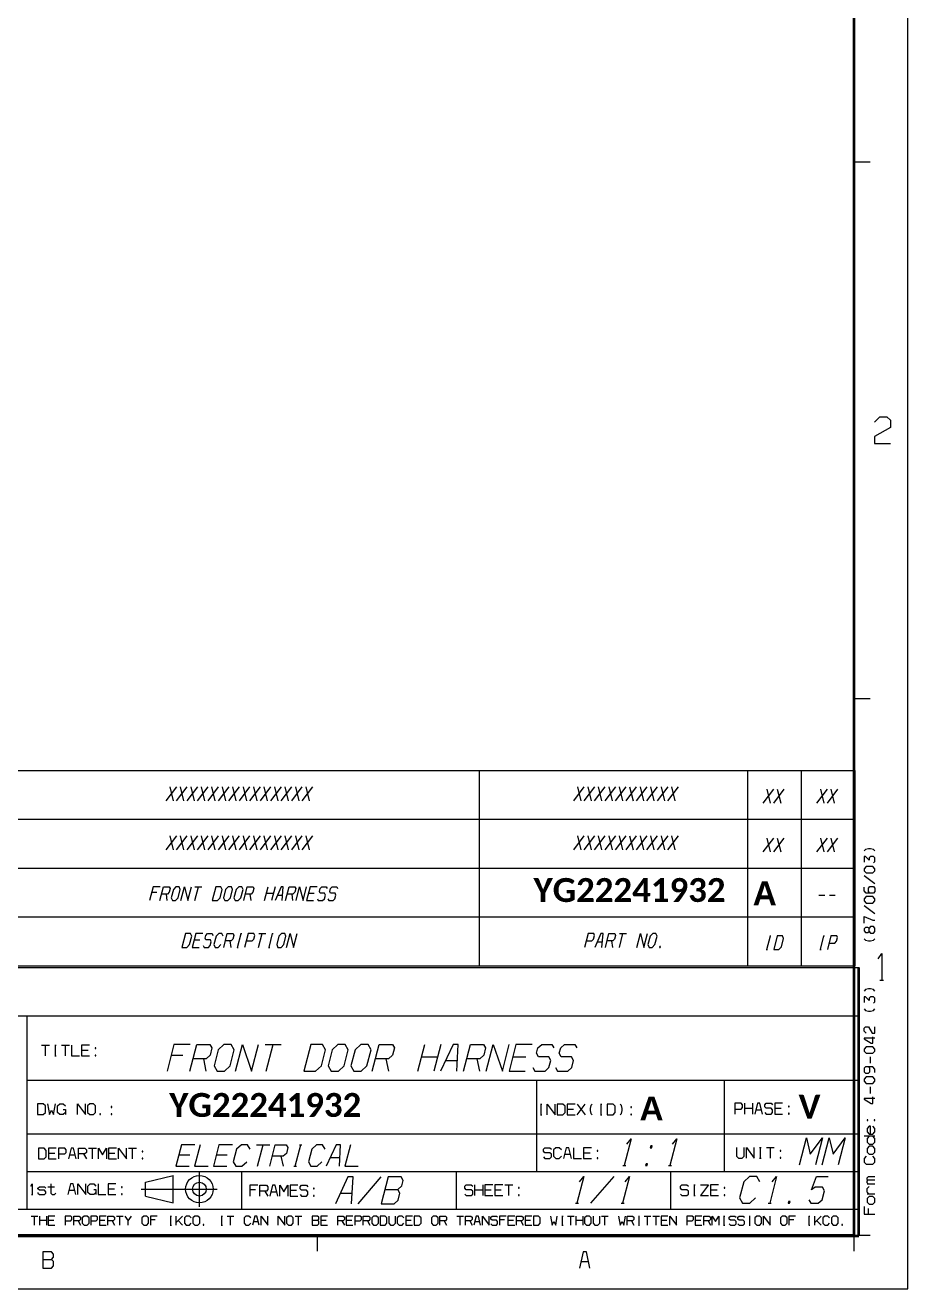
# Model space of a CAD drawing. Extents: x 3 to 1653, y -7 to 838.
# Drawn here: x 1488.7 to 1653.1, y -5.4 to 230.1 of the extents above; entities that cross this region are included whole.
import ezdxf

# ---------------------------------------------------------------- set-up
doc = ezdxf.new("R2010")
doc.units = 0

msp = doc.modelspace()

# ---------------------------------------------------------------- linework, layer by layer
at = {"color": 3, "lineweight": 13}
for p, q in [((1653.134, -5.388), (1653.134, 835.612)), ((1458.32, 91.214), (1643.32, 91.214)), ((1573.32, 82.114), (1573.32, 91.214)), ((1623.32, 82.114), (1623.32, 91.214)), ((1633.32, 82.114), (1633.32, 91.214)), ((1643.32, 82.114), (1643.32, 91.214)), ((1643.32, 82.114), (1643.32, 85.114)), ((1458.32, 82.114), (1643.32, 82.114)), ((1458.32, 82.114), (1643.32, 82.114)), ((1573.32, 73.014), (1573.32, 82.114)), ((1623.32, 73.014), (1623.32, 82.114)), ((1633.32, 73.014), (1633.32, 82.114)), ((1643.32, 73.014), (1643.32, 82.114)), ((1643.32, 73.014), (1643.32, 76.014)), ((1458.32, 73.014), (1643.32, 73.014)), ((1458.32, 73.014), (1643.32, 73.014)), ((1573.32, 63.914), (1573.32, 73.014)), ((1623.32, 63.914), (1623.32, 73.014)), ((1633.32, 63.914), (1633.32, 73.014)), ((1643.32, 63.914), (1643.32, 73.014)), ((1643.32, 63.914), (1643.32, 66.914)), ((1458.32, 63.914), (1643.32, 63.914)), ((1573.32, 54.814), (1573.32, 63.914)), ((1623.32, 54.814), (1623.32, 63.914)), ((1633.32, 54.814), (1633.32, 63.914)), ((1643.32, 54.814), (1643.32, 63.914)), ((1643.32, 54.814), (1643.32, 57.814)), ((1458.32, 54.814), (1643.32, 54.814)), ((1458.32, 54.814), (1643.32, 54.814)), ((1459.011, 54.468), (1644.011, 54.468)), ((1459.011, 45.468), (1644.011, 45.468)), ((1489.011, 9.468), (1489.011, 45.468)), ((1489.011, 33.468), (1644.011, 33.468)), ((1584.011, 16.468), (1584.011, 33.468)), ((1619.011, 16.468), (1619.011, 33.468)), ((1489.011, 23.468), (1644.011, 23.468)), ((1521.113, 9.844), (1521.113, 16.5)), ((1489.011, 16.468), (1644.011, 16.468)), ((1511.101, 14.452), (1516.221, 15.732)), ((1511.101, 11.892), (1511.101, 14.452)), ((1516.221, 10.612), (1516.221, 15.732)), ((1529.011, 9.468), (1529.011, 16.468)), ((1569.011, 9.468), (1569.011, 16.468)), ((1609.011, 9.468), (1609.011, 16.468)), ((1510.29, 13.172), (1524.441, 13.172)), ((1511.101, 11.892), (1516.221, 10.612)), ((1459.011, 9.468), (1644.011, 9.468)), ((3.134, -5.388), (1653.134, -5.388))]:
    msp.add_line(p, q, dxfattribs=at)
at = {"color": 3, "lineweight": 35}
for p, q in [((1643.134, 4.612), (1643.134, 825.612)), ((1644.011, 4.468), (1644.011, 54.468)), ((23.134, 4.612), (1643.134, 4.612)), ((1459.011, 4.468), (1644.011, 4.468))]:
    msp.add_line(p, q, dxfattribs=at)
at = {"color": 190, "lineweight": 13}
for p, q in [((1643.134, 204.612), (1646.134, 204.612)), ((1643.134, 104.612), (1646.134, 104.612)), ((1543.134, 1.612), (1543.134, 4.612)), ((1643.134, 1.612), (1643.134, 4.612)), ((1643.134, 4.612), (1646.134, 4.612))]:
    msp.add_line(p, q, dxfattribs=at)
for points in [[(1646.962, 156.112), (1647.944, 157.112), (1649.253, 157.112), (1649.908, 156.445), (1649.908, 155.112), (1646.962, 153.445), (1646.962, 152.112), (1649.908, 152.112)], [(1647.636, 56.099), (1648.291, 57.099), (1648.291, 52.099)], [(1647.964, 52.099), (1648.619, 52.099)]]:
    msp.add_lwpolyline(points, dxfattribs=at)
at = {"color": 7, "lineweight": 13}
for points in [[(1514.922, 85.516), (1516.896, 88.116)], [(1515.595, 88.116), (1516.223, 85.516)], [(1516.873, 85.516), (1518.846, 88.116)], [(1517.546, 88.116), (1518.173, 85.516)], [(1518.823, 85.516), (1520.797, 88.116)], [(1519.496, 88.116), (1520.124, 85.516)], [(1520.774, 85.516), (1522.747, 88.116)], [(1521.446, 88.116), (1522.074, 85.516)], [(1522.724, 85.516), (1524.697, 88.116)], [(1523.397, 88.116), (1524.024, 85.516)], [(1524.674, 85.516), (1526.647, 88.116)], [(1525.347, 88.116), (1525.975, 85.516)], [(1526.625, 85.516), (1528.598, 88.116)], [(1527.297, 88.116), (1527.925, 85.516)], [(1528.575, 85.516), (1530.548, 88.116)], [(1529.248, 88.116), (1529.875, 85.516)], [(1530.525, 85.516), (1532.499, 88.116)], [(1531.198, 88.116), (1531.826, 85.516)], [(1532.476, 85.516), (1534.449, 88.116)], [(1533.149, 88.116), (1533.776, 85.516)], [(1534.426, 85.516), (1536.399, 88.116)], [(1535.099, 88.116), (1535.726, 85.516)], [(1536.376, 85.516), (1538.35, 88.116)], [(1537.049, 88.116), (1537.677, 85.516)], [(1538.327, 85.516), (1540.3, 88.116)], [(1539, 88.116), (1539.627, 85.516)], [(1540.277, 85.516), (1542.25, 88.116)], [(1540.95, 88.116), (1541.577, 85.516)], [(1590.884, 85.516), (1592.857, 88.116)], [(1591.557, 88.116), (1592.184, 85.516)], [(1592.834, 85.516), (1594.807, 88.116)], [(1593.507, 88.116), (1594.134, 85.516)], [(1594.784, 85.516), (1596.758, 88.116)], [(1595.457, 88.116), (1596.085, 85.516)], [(1596.735, 85.516), (1598.708, 88.116)], [(1597.408, 88.116), (1598.035, 85.516)], [(1598.685, 85.516), (1600.658, 88.116)], [(1599.358, 88.116), (1599.985, 85.516)], [(1600.635, 85.516), (1602.609, 88.116)], [(1601.308, 88.116), (1601.936, 85.516)], [(1602.586, 85.516), (1604.559, 88.116)], [(1603.259, 88.116), (1603.886, 85.516)], [(1604.536, 85.516), (1606.509, 88.116)], [(1605.209, 88.116), (1605.836, 85.516)], [(1606.486, 85.516), (1608.46, 88.116)], [(1607.159, 88.116), (1607.787, 85.516)], [(1608.437, 85.516), (1610.41, 88.116)], [(1609.11, 88.116), (1609.737, 85.516)], [(1626.204, 85.107), (1628.177, 87.707)], [(1626.877, 87.707), (1627.504, 85.107)], [(1628.154, 85.107), (1630.127, 87.707)], [(1628.827, 87.707), (1629.454, 85.107)], [(1636.204, 85.107), (1638.177, 87.707)], [(1636.877, 87.707), (1637.504, 85.107)], [(1638.154, 85.107), (1640.127, 87.707)], [(1638.827, 87.707), (1639.454, 85.107)], [(1514.922, 76.416), (1516.896, 79.016)], [(1515.595, 79.016), (1516.223, 76.416)], [(1516.873, 76.416), (1518.846, 79.016)], [(1517.546, 79.016), (1518.173, 76.416)], [(1518.823, 76.416), (1520.797, 79.016)], [(1519.496, 79.016), (1520.124, 76.416)], [(1520.774, 76.416), (1522.747, 79.016)], [(1521.446, 79.016), (1522.074, 76.416)], [(1522.724, 76.416), (1524.697, 79.016)], [(1523.397, 79.016), (1524.024, 76.416)], [(1524.674, 76.416), (1526.647, 79.016)], [(1525.347, 79.016), (1525.975, 76.416)], [(1526.625, 76.416), (1528.598, 79.016)], [(1527.297, 79.016), (1527.925, 76.416)], [(1528.575, 76.416), (1530.548, 79.016)], [(1529.248, 79.016), (1529.875, 76.416)], [(1530.525, 76.416), (1532.499, 79.016)], [(1531.198, 79.016), (1531.826, 76.416)], [(1532.476, 76.416), (1534.449, 79.016)], [(1533.149, 79.016), (1533.776, 76.416)], [(1534.426, 76.416), (1536.399, 79.016)], [(1535.099, 79.016), (1535.726, 76.416)], [(1536.376, 76.416), (1538.35, 79.016)], [(1537.049, 79.016), (1537.677, 76.416)], [(1538.327, 76.416), (1540.3, 79.016)], [(1539, 79.016), (1539.627, 76.416)], [(1540.277, 76.416), (1542.25, 79.016)], [(1540.95, 79.016), (1541.577, 76.416)], [(1590.884, 76.416), (1592.857, 79.016)], [(1591.557, 79.016), (1592.184, 76.416)], [(1592.834, 76.416), (1594.807, 79.016)], [(1593.507, 79.016), (1594.134, 76.416)], [(1594.784, 76.416), (1596.758, 79.016)], [(1595.457, 79.016), (1596.085, 76.416)], [(1596.735, 76.416), (1598.708, 79.016)], [(1597.408, 79.016), (1598.035, 76.416)], [(1598.685, 76.416), (1600.658, 79.016)], [(1599.358, 79.016), (1599.985, 76.416)], [(1600.635, 76.416), (1602.609, 79.016)], [(1601.308, 79.016), (1601.936, 76.416)], [(1602.586, 76.416), (1604.559, 79.016)], [(1603.259, 79.016), (1603.886, 76.416)], [(1604.536, 76.416), (1606.509, 79.016)], [(1605.209, 79.016), (1605.836, 76.416)], [(1606.486, 76.416), (1608.46, 79.016)], [(1607.159, 79.016), (1607.787, 76.416)], [(1608.437, 76.416), (1610.41, 79.016)], [(1609.11, 79.016), (1609.737, 76.416)], [(1626.204, 76.007), (1628.177, 78.607)], [(1626.877, 78.607), (1627.504, 76.007)], [(1628.154, 76.007), (1630.127, 78.607)], [(1628.827, 78.607), (1629.454, 76.007)], [(1636.204, 76.007), (1638.177, 78.607)], [(1636.877, 78.607), (1637.504, 76.007)], [(1638.154, 76.007), (1640.127, 78.607)], [(1638.827, 78.607), (1639.454, 76.007)], [(1647.011, 76.22), (1646.744, 76.487), (1646.211, 76.62), (1645.811, 76.62), (1645.278, 76.487), (1645.011, 76.22)], [(1646.744, 73.953), (1647.011, 74.22), (1647.011, 74.887), (1646.744, 75.153), (1646.211, 75.153), (1645.944, 74.887), (1645.944, 74.487), (1645.278, 75.153), (1645.011, 75.153), (1645.011, 74.087)], [(1647.011, 70.087), (1645.011, 71.553)], [(1513.796, 69.536), (1512.495, 69.536), (1511.823, 66.936)], [(1512.226, 68.496), (1513.172, 68.496)], [(1513.773, 66.936), (1514.446, 69.536), (1515.51, 69.536), (1515.656, 69.189), (1515.477, 68.496), (1515.151, 68.149), (1514.087, 68.149)], [(1517.674, 66.936), (1518.346, 69.536), (1518.974, 66.936), (1519.647, 69.536)], [(1520.274, 66.936), (1520.947, 69.536)], [(1520.297, 69.536), (1521.597, 69.536)], [(1529.376, 66.936), (1530.049, 69.536), (1531.112, 69.536), (1531.259, 69.189), (1531.08, 68.496), (1530.754, 68.149), (1529.69, 68.149)], [(1533.276, 66.936), (1533.949, 69.536)], [(1533.635, 68.322), (1534.936, 68.322)], [(1535.25, 69.536), (1534.577, 66.936)], [(1536.527, 66.936), (1536.757, 69.536), (1536.343, 69.536), (1535.227, 66.936)], [(1537.177, 66.936), (1537.85, 69.536), (1538.914, 69.536), (1539.061, 69.189), (1538.881, 68.496), (1538.555, 68.149), (1537.491, 68.149)], [(1539.127, 66.936), (1539.8, 69.536), (1540.428, 66.936), (1541.101, 69.536)], [(1543.051, 69.536), (1541.751, 69.536), (1541.078, 66.936), (1542.378, 66.936)], [(1541.437, 68.322), (1542.5, 68.322)], [(1543.118, 67.282), (1543.265, 66.936), (1544.092, 66.936), (1544.418, 67.282), (1544.598, 67.976), (1544.451, 68.322), (1543.623, 68.322), (1543.477, 68.669), (1543.611, 69.189), (1543.937, 69.536), (1544.765, 69.536), (1544.912, 69.189)], [(1545.068, 67.282), (1545.215, 66.936), (1546.042, 66.936), (1546.368, 67.282), (1546.548, 67.976), (1546.401, 68.322), (1545.574, 68.322), (1545.427, 68.669), (1545.562, 69.189), (1545.888, 69.536), (1546.715, 69.536), (1546.862, 69.189)], [(1646.078, 68.353), (1645.811, 68.62), (1645.811, 69.287), (1646.078, 69.553), (1646.744, 69.553), (1647.011, 69.287), (1647.011, 68.62), (1646.744, 68.353), (1645.411, 68.353), (1645.011, 68.753), (1645.011, 69.42)], [(1514.914, 68.149), (1515.073, 66.936)], [(1530.517, 68.149), (1530.676, 66.936)], [(1535.673, 67.976), (1536.619, 67.976)], [(1538.318, 68.149), (1538.477, 66.936)], [(1636.591, 67.947), (1637.655, 67.947)], [(1638.542, 67.947), (1639.605, 67.947)], [(1647.011, 64.487), (1645.011, 65.953)], [(1645.011, 62.753), (1645.011, 63.953), (1646.611, 63.287), (1647.011, 63.287)], [(1645.944, 61.153), (1645.944, 61.82), (1645.677, 61.953), (1645.278, 61.953), (1645.011, 61.687), (1645.011, 61.287), (1645.278, 61.02), (1645.677, 61.02), (1645.944, 61.153), (1646.211, 60.887), (1646.744, 60.887), (1647.011, 61.153), (1647.011, 61.82), (1646.744, 62.087), (1646.211, 62.087), (1645.944, 61.82)], [(1521.772, 60.816), (1520.471, 60.816), (1519.798, 58.216), (1521.099, 58.216)], [(1520.157, 59.602), (1521.221, 59.602)], [(1521.838, 58.562), (1521.985, 58.216), (1522.813, 58.216), (1523.139, 58.562), (1523.318, 59.256), (1523.172, 59.602), (1522.344, 59.602), (1522.197, 59.949), (1522.332, 60.469), (1522.658, 60.816), (1523.486, 60.816), (1523.632, 60.469)], [(1525.538, 60.296), (1525.318, 60.816), (1524.727, 60.816), (1524.237, 60.296), (1523.834, 58.736), (1524.054, 58.216), (1524.645, 58.216), (1525.134, 58.736)], [(1525.649, 58.216), (1526.322, 60.816), (1527.386, 60.816), (1527.533, 60.469), (1527.354, 59.776), (1527.027, 59.429), (1525.964, 59.429)], [(1526.791, 59.429), (1526.95, 58.216)], [(1528.25, 58.216), (1528.923, 60.816)], [(1528.805, 60.816), (1529.041, 60.816)], [(1529.864, 59.429), (1530.928, 59.429), (1531.254, 59.776), (1531.434, 60.469), (1531.287, 60.816), (1530.223, 60.816), (1529.55, 58.216)], [(1532.151, 58.216), (1532.824, 60.816)], [(1532.173, 60.816), (1533.474, 60.816)], [(1534.101, 58.216), (1534.774, 60.816)], [(1534.656, 60.816), (1534.892, 60.816)], [(1537.351, 58.216), (1538.024, 60.816), (1538.652, 58.216), (1539.325, 60.816)], [(1593.198, 59.429), (1594.262, 59.429), (1594.588, 59.776), (1594.767, 60.469), (1594.62, 60.816), (1593.557, 60.816), (1592.884, 58.216)], [(1596.134, 58.216), (1596.364, 60.816), (1595.95, 60.816), (1594.834, 58.216)], [(1595.281, 59.256), (1596.226, 59.256)], [(1596.784, 58.216), (1597.457, 60.816), (1598.521, 60.816), (1598.668, 60.469), (1598.489, 59.776), (1598.162, 59.429), (1597.098, 59.429)], [(1597.926, 59.429), (1598.085, 58.216)], [(1599.385, 58.216), (1600.058, 60.816)], [(1599.408, 60.816), (1600.708, 60.816)], [(1602.635, 58.216), (1603.308, 60.816), (1603.936, 58.216), (1604.609, 60.816)], [(1626.854, 57.807), (1627.527, 60.407)], [(1627.409, 60.407), (1627.645, 60.407)], [(1636.854, 57.807), (1637.527, 60.407)], [(1637.409, 60.407), (1637.645, 60.407)], [(1638.468, 59.02), (1639.532, 59.02), (1639.858, 59.367), (1640.038, 60.06), (1639.891, 60.407), (1638.827, 60.407), (1638.154, 57.807)], [(1645.011, 59.82), (1645.278, 59.553), (1645.811, 59.42), (1646.211, 59.42), (1646.744, 59.553), (1647.011, 59.82)], [(1528.132, 58.216), (1528.368, 58.216)], [(1533.983, 58.216), (1534.219, 58.216)], [(1626.736, 57.807), (1626.972, 57.807)], [(1636.736, 57.807), (1636.972, 57.807)], [(1647.011, 50.087), (1646.744, 50.353), (1646.211, 50.487), (1645.811, 50.487), (1645.278, 50.353), (1645.011, 50.087)], [(1646.744, 47.82), (1647.011, 48.087), (1647.011, 48.753), (1646.744, 49.02), (1646.211, 49.02), (1645.944, 48.753), (1645.944, 48.353), (1645.278, 49.02), (1645.011, 49.02), (1645.011, 47.953)], [(1645.011, 46.753), (1645.278, 46.487), (1645.811, 46.353), (1646.211, 46.353), (1646.744, 46.487), (1647.011, 46.753)], [(1645.411, 42.22), (1645.011, 42.62), (1645.011, 43.153), (1645.278, 43.42), (1645.811, 43.42), (1646.478, 42.22), (1647.011, 42.22), (1647.011, 43.42)], [(1491.698, 40.03), (1493.165, 40.03)], [(1492.432, 38.03), (1492.432, 40.03)], [(1494.165, 40.03), (1494.432, 40.03)], [(1494.298, 38.03), (1494.298, 40.03)], [(1495.432, 40.03), (1496.898, 40.03)], [(1496.165, 38.03), (1496.165, 40.03)], [(1497.298, 40.03), (1497.298, 38.03), (1498.765, 38.03)], [(1500.632, 40.03), (1499.165, 40.03), (1499.165, 38.03), (1500.632, 38.03)], [(1519.385, 40.149), (1516.385, 40.149), (1515.091, 35.149)], [(1519.341, 35.149), (1520.635, 40.149), (1523.089, 40.149), (1523.462, 39.482), (1523.117, 38.149), (1522.399, 37.482), (1519.945, 37.482)], [(1527.839, 35.149), (1529.134, 40.149), (1530.839, 35.149), (1532.133, 40.149)], [(1533.383, 40.149), (1536.382, 40.149)], [(1533.588, 35.149), (1534.883, 40.149)], [(1553.335, 35.149), (1554.63, 40.149), (1557.083, 40.149), (1557.456, 39.482), (1557.111, 38.149), (1556.393, 37.482), (1553.939, 37.482)], [(1561.834, 35.149), (1563.128, 40.149)], [(1566.128, 40.149), (1564.833, 35.149)], [(1569.083, 35.149), (1569.354, 40.149), (1568.4, 40.149), (1566.083, 35.149)], [(1570.333, 35.149), (1571.627, 40.149), (1574.081, 40.149), (1574.454, 39.482), (1574.109, 38.149), (1573.391, 37.482), (1570.937, 37.482)], [(1574.582, 35.149), (1575.876, 40.149), (1577.581, 35.149), (1578.875, 40.149)], [(1583.125, 40.149), (1580.125, 40.149), (1578.831, 35.149), (1581.831, 35.149)], [(1583.253, 35.815), (1583.626, 35.149), (1585.535, 35.149), (1586.253, 35.815), (1586.598, 37.149), (1586.225, 37.815), (1584.316, 37.815), (1583.943, 38.482), (1584.202, 39.482), (1584.92, 40.149), (1586.829, 40.149), (1587.202, 39.482)], [(1587.503, 35.815), (1587.875, 35.149), (1589.784, 35.149), (1590.502, 35.815), (1590.847, 37.149), (1590.474, 37.815), (1588.566, 37.815), (1588.193, 38.482), (1588.452, 39.482), (1589.17, 40.149), (1591.078, 40.149), (1591.451, 39.482)], [(1647.011, 41.287), (1645.011, 41.287), (1645.011, 41.153), (1646.344, 40.353), (1646.611, 40.353), (1646.611, 41.553)], [(1494.165, 38.03), (1494.432, 38.03)], [(1499.165, 39.097), (1500.365, 39.097)], [(1515.868, 38.149), (1518.049, 38.149)], [(1562.524, 37.815), (1565.524, 37.815)], [(1579.522, 37.815), (1581.976, 37.815)], [(1646.211, 36.62), (1646.211, 37.82)], [(1521.853, 37.482), (1522.34, 35.149)], [(1555.848, 37.482), (1556.335, 35.149)], [(1567.01, 37.149), (1569.191, 37.149)], [(1572.845, 37.482), (1573.332, 35.149)], [(1647.011, 34.887), (1647.011, 35.553), (1646.611, 35.953), (1645.278, 35.953), (1645.011, 35.687), (1645.011, 35.02), (1645.278, 34.753), (1645.811, 34.753), (1646.078, 35.02), (1646.078, 35.687), (1645.811, 35.953)], [(1646.211, 31.02), (1646.211, 32.22)], [(1492.821, 29.083), (1493.154, 27.083), (1493.554, 27.883), (1493.954, 27.083), (1494.288, 29.083)], [(1496.154, 27.483), (1495.754, 27.083), (1495.088, 27.083), (1494.688, 27.483), (1494.688, 28.683), (1495.088, 29.083), (1495.754, 29.083), (1496.154, 28.683)], [(1498.421, 27.083), (1498.421, 29.083), (1499.888, 27.083), (1499.888, 29.083)], [(1584.672, 29.029), (1584.939, 29.029)], [(1584.805, 27.029), (1584.805, 29.029)], [(1585.939, 27.029), (1585.939, 29.029), (1587.405, 27.029), (1587.405, 29.029)], [(1591.139, 29.029), (1589.672, 29.029), (1589.672, 27.029), (1591.139, 27.029)], [(1591.539, 27.029), (1593.005, 29.029)], [(1591.539, 29.029), (1593.005, 27.029)], [(1594.339, 29.029), (1594.072, 28.763), (1593.939, 28.229), (1593.939, 27.829), (1594.072, 27.296), (1594.339, 27.029)], [(1595.872, 29.029), (1596.139, 29.029)], [(1596.005, 27.029), (1596.005, 29.029)], [(1599.539, 27.029), (1599.805, 27.296), (1599.939, 27.829), (1599.939, 28.229), (1599.805, 28.763), (1599.539, 29.029)], [(1620.883, 28.1), (1622.083, 28.1), (1622.35, 28.366), (1622.35, 28.9), (1622.083, 29.166), (1620.883, 29.166), (1620.883, 27.166)], [(1622.75, 27.166), (1622.75, 29.166)], [(1624.217, 29.166), (1624.217, 27.166)], [(1626.083, 27.166), (1625.583, 29.166), (1625.117, 29.166), (1624.617, 27.166)], [(1626.483, 27.433), (1626.75, 27.166), (1627.683, 27.166), (1627.95, 27.433), (1627.95, 27.966), (1627.683, 28.233), (1626.75, 28.233), (1626.483, 28.5), (1626.483, 28.9), (1626.75, 29.166), (1627.683, 29.166), (1627.95, 28.9)], [(1629.817, 29.166), (1628.35, 29.166), (1628.35, 27.166), (1629.817, 27.166)], [(1647.011, 30.087), (1645.011, 30.087), (1645.011, 29.953), (1646.344, 29.153), (1646.611, 29.153), (1646.611, 30.353)], [(1495.754, 28.016), (1496.154, 28.016), (1496.154, 27.083)], [(1584.672, 27.029), (1584.939, 27.029)], [(1589.672, 28.096), (1590.872, 28.096)], [(1595.872, 27.029), (1596.139, 27.029)], [(1622.75, 28.233), (1624.217, 28.233)], [(1624.817, 27.966), (1625.883, 27.966)], [(1628.35, 28.233), (1629.55, 28.233)], [(1646.211, 23.42), (1646.211, 24.887), (1645.944, 24.887), (1645.544, 24.487), (1645.544, 23.82), (1645.944, 23.42), (1646.611, 23.42), (1647.011, 23.82), (1647.011, 24.487), (1646.611, 24.887)], [(1520.262, 21.437), (1517.763, 21.437), (1516.728, 17.437), (1519.227, 17.437)], [(1521.262, 21.437), (1520.227, 17.437), (1522.726, 17.437)], [(1527.261, 21.437), (1524.761, 21.437), (1523.726, 17.437), (1526.225, 17.437)], [(1530.553, 20.637), (1530.078, 21.437), (1528.942, 21.437), (1528.054, 20.637), (1527.432, 18.237), (1527.907, 17.437), (1529.043, 17.437), (1529.932, 18.237)], [(1531.76, 21.437), (1534.259, 21.437)], [(1531.974, 17.437), (1533.009, 21.437)], [(1534.224, 17.437), (1535.259, 21.437), (1537.304, 21.437), (1537.62, 20.904), (1537.344, 19.837), (1536.752, 19.304), (1534.707, 19.304)], [(1538.973, 17.437), (1540.008, 21.437)], [(1539.781, 21.437), (1540.235, 21.437)], [(1544.55, 20.637), (1544.075, 21.437), (1542.939, 21.437), (1542.05, 20.637), (1541.429, 18.237), (1541.904, 17.437), (1543.04, 17.437), (1543.928, 18.237)], [(1547.221, 17.437), (1547.404, 21.437), (1546.609, 21.437), (1544.721, 17.437)], [(1549.256, 21.437), (1548.221, 17.437), (1550.72, 17.437)], [(1600.796, 21.558), (1601.6, 22.558), (1600.306, 17.558)], [(1609.295, 21.558), (1610.099, 22.558), (1608.805, 17.558)], [(1632.947, 17.717), (1634.241, 22.717), (1634.965, 19.717), (1637.241, 22.717), (1635.947, 17.717)], [(1637.197, 17.717), (1638.491, 22.717), (1639.214, 19.717), (1641.49, 22.717), (1640.196, 17.717)], [(1647.011, 23.02), (1645.011, 23.02)], [(1645.944, 23.02), (1645.544, 22.62), (1645.544, 21.953), (1645.944, 21.553), (1646.611, 21.553), (1647.011, 21.953), (1647.011, 22.62), (1646.611, 23.02)], [(1494.447, 20.792), (1492.98, 20.792), (1492.98, 18.792), (1494.447, 18.792)], [(1492.98, 19.859), (1494.18, 19.859)], [(1494.847, 19.725), (1496.047, 19.725), (1496.314, 19.992), (1496.314, 20.525), (1496.047, 20.792), (1494.847, 20.792), (1494.847, 18.792)], [(1498.18, 18.792), (1497.68, 20.792), (1497.214, 20.792), (1496.714, 18.792)], [(1496.914, 19.592), (1497.98, 19.592)], [(1498.58, 18.792), (1498.58, 20.792), (1499.78, 20.792), (1500.047, 20.525), (1500.047, 19.992), (1499.78, 19.725), (1498.58, 19.725)], [(1499.514, 19.725), (1500.047, 18.792)], [(1500.447, 20.792), (1501.914, 20.792)], [(1501.18, 18.792), (1501.18, 20.792)], [(1502.314, 18.792), (1502.314, 20.792), (1503.047, 19.592), (1503.78, 20.792), (1503.78, 18.792)], [(1505.647, 20.792), (1504.18, 20.792), (1504.18, 18.792), (1505.647, 18.792)], [(1504.18, 19.859), (1505.38, 19.859)], [(1506.047, 18.792), (1506.047, 20.792), (1507.514, 18.792), (1507.514, 20.792)], [(1507.914, 20.792), (1509.38, 20.792)], [(1508.647, 18.792), (1508.647, 20.792)], [(1517.28, 19.571), (1519.325, 19.571)], [(1524.278, 19.571), (1526.323, 19.571)], [(1536.297, 19.304), (1536.723, 17.437)], [(1545.476, 19.037), (1547.294, 19.037)], [(1585.254, 19.165), (1585.521, 18.898), (1586.454, 18.898), (1586.721, 19.165), (1586.721, 19.698), (1586.454, 19.965), (1585.521, 19.965), (1585.254, 20.231), (1585.254, 20.631), (1585.521, 20.898), (1586.454, 20.898), (1586.721, 20.631)], [(1588.588, 20.498), (1588.188, 20.898), (1587.521, 20.898), (1587.121, 20.498), (1587.121, 19.298), (1587.521, 18.898), (1588.188, 18.898), (1588.588, 19.298)], [(1590.454, 18.898), (1589.954, 20.898), (1589.488, 20.898), (1588.988, 18.898)], [(1589.188, 19.698), (1590.254, 19.698)], [(1590.854, 20.898), (1590.854, 18.898), (1592.321, 18.898)], [(1594.188, 20.898), (1592.721, 20.898), (1592.721, 18.898), (1594.188, 18.898)], [(1592.721, 19.965), (1593.921, 19.965)], [(1621.204, 20.923), (1621.204, 19.323), (1621.604, 18.923), (1622.27, 18.923), (1622.67, 19.323), (1622.67, 20.923)], [(1623.07, 18.923), (1623.07, 20.923), (1624.537, 18.923), (1624.537, 20.923)], [(1625.537, 20.923), (1625.804, 20.923)], [(1625.537, 18.923), (1625.804, 18.923)], [(1625.67, 18.923), (1625.67, 20.923)], [(1626.804, 20.923), (1628.27, 20.923)], [(1627.537, 18.923), (1627.537, 20.923)], [(1645.411, 19.287), (1645.011, 18.887), (1645.011, 18.22), (1645.411, 17.82), (1646.611, 17.82), (1647.011, 18.22), (1647.011, 18.887), (1646.611, 19.287)], [(1538.745, 17.437), (1539.2, 17.437)], [(1600.033, 17.558), (1600.579, 17.558)], [(1608.532, 17.558), (1609.077, 17.558)], [(1489.688, 13.749), (1489.955, 14.149), (1489.955, 12.149)], [(1493.422, 14.149), (1493.422, 12.415), (1493.688, 12.149), (1494.088, 12.149), (1494.355, 12.415)], [(1498.088, 12.149), (1497.588, 14.149), (1497.122, 14.149), (1496.622, 12.149)], [(1498.488, 12.149), (1498.488, 14.149), (1499.955, 12.149), (1499.955, 14.149)], [(1501.822, 12.549), (1501.422, 12.149), (1500.755, 12.149), (1500.355, 12.549), (1500.355, 13.749), (1500.755, 14.149), (1501.422, 14.149), (1501.822, 13.749)], [(1502.222, 14.149), (1502.222, 12.149), (1503.688, 12.149)], [(1505.555, 14.149), (1504.088, 14.149), (1504.088, 12.149), (1505.555, 12.149)], [(1549.481, 10.436), (1549.752, 15.436), (1548.798, 15.436), (1546.482, 10.436)], [(1550.731, 10.436), (1555.024, 15.436)], [(1555.67, 13.103), (1558.124, 13.103), (1558.842, 13.769), (1559.101, 14.769), (1558.728, 15.436), (1556.274, 15.436), (1554.98, 10.436), (1557.434, 10.436), (1558.152, 11.103), (1558.497, 12.436), (1558.124, 13.103)], [(1591.974, 14.542), (1592.778, 15.542), (1591.484, 10.542)], [(1594.097, 10.542), (1598.391, 15.542)], [(1600.473, 14.542), (1601.277, 15.542), (1599.983, 10.542)], [(1625.558, 14.542), (1624.999, 15.542), (1623.636, 15.542), (1622.559, 14.542), (1621.782, 11.542), (1622.342, 10.542), (1623.705, 10.542), (1624.782, 11.542)], [(1627.899, 14.542), (1628.703, 15.542), (1627.409, 10.542)], [(1634.717, 11.209), (1635.09, 10.542), (1636.453, 10.542), (1637.171, 11.209), (1637.602, 12.876), (1637.229, 13.542), (1635.866, 13.542), (1635.191, 13.042), (1636.111, 15.542), (1638.292, 15.542)], [(1647.011, 14.82), (1645.677, 14.82), (1645.544, 14.953), (1645.544, 15.287), (1645.811, 15.553), (1647.011, 15.553)], [(1645.811, 14.087), (1645.544, 14.353), (1645.544, 14.687), (1645.677, 14.82)], [(1489.822, 12.149), (1490.088, 12.149)], [(1491.022, 12.549), (1491.022, 12.415), (1491.288, 12.149), (1492.222, 12.149), (1492.488, 12.415), (1492.488, 12.682), (1492.222, 12.949), (1491.288, 12.949), (1491.022, 13.215), (1491.022, 13.349), (1491.288, 13.615), (1492.222, 13.615), (1492.488, 13.349)], [(1492.888, 13.615), (1494.088, 13.615)], [(1496.822, 12.949), (1497.888, 12.949)], [(1501.422, 13.082), (1501.822, 13.082), (1501.822, 12.149)], [(1504.088, 13.215), (1505.288, 13.215)], [(1532.005, 13.883), (1530.538, 13.883), (1530.538, 11.883)], [(1530.538, 13.083), (1531.605, 13.083)], [(1532.405, 11.883), (1532.405, 13.883), (1533.605, 13.883), (1533.872, 13.616), (1533.872, 13.083), (1533.605, 12.816), (1532.405, 12.816)], [(1533.338, 12.816), (1533.872, 11.883)], [(1535.738, 11.883), (1535.238, 13.883), (1534.771, 13.883), (1534.271, 11.883)], [(1534.472, 12.683), (1535.538, 12.683)], [(1536.138, 11.883), (1536.138, 13.883), (1536.872, 12.683), (1537.605, 13.883), (1537.605, 11.883)], [(1539.472, 13.883), (1538.005, 13.883), (1538.005, 11.883), (1539.472, 11.883)], [(1538.005, 12.95), (1539.205, 12.95)], [(1539.872, 12.15), (1540.138, 11.883), (1541.072, 11.883), (1541.338, 12.15), (1541.338, 12.683), (1541.072, 12.95), (1540.138, 12.95), (1539.872, 13.216), (1539.872, 13.616), (1540.138, 13.883), (1541.072, 13.883), (1541.338, 13.616)], [(1547.408, 12.436), (1549.59, 12.436)], [(1570.586, 12.256), (1570.853, 11.989), (1571.786, 11.989), (1572.053, 12.256), (1572.053, 12.789), (1571.786, 13.056), (1570.853, 13.056), (1570.586, 13.323), (1570.586, 13.723), (1570.853, 13.989), (1571.786, 13.989), (1572.053, 13.723)], [(1572.453, 11.989), (1572.453, 13.989)], [(1572.453, 13.056), (1573.92, 13.056)], [(1573.92, 13.989), (1573.92, 11.989)], [(1575.786, 13.989), (1574.32, 13.989), (1574.32, 11.989), (1575.786, 11.989)], [(1574.32, 13.056), (1575.52, 13.056)], [(1577.653, 13.989), (1576.186, 13.989), (1576.186, 11.989), (1577.653, 11.989)], [(1576.186, 13.056), (1577.386, 13.056)], [(1578.053, 13.989), (1579.52, 13.989)], [(1578.786, 11.989), (1578.786, 13.989)], [(1610.794, 12.256), (1611.061, 11.989), (1611.994, 11.989), (1612.261, 12.256), (1612.261, 12.789), (1611.994, 13.056), (1611.061, 13.056), (1610.794, 13.323), (1610.794, 13.723), (1611.061, 13.989), (1611.994, 13.989), (1612.261, 13.723)], [(1613.261, 13.989), (1613.527, 13.989)], [(1613.261, 11.989), (1613.527, 11.989)], [(1613.394, 11.989), (1613.394, 13.989)], [(1614.527, 13.989), (1615.994, 13.989), (1614.527, 11.989), (1615.994, 11.989)], [(1617.861, 13.989), (1616.394, 13.989), (1616.394, 11.989), (1617.861, 11.989)], [(1616.394, 13.056), (1617.594, 13.056)], [(1647.011, 14.087), (1645.544, 14.087)], [(1645.944, 12.22), (1645.544, 12.62), (1645.544, 13.287), (1645.944, 13.687)], [(1647.011, 12.22), (1645.544, 12.22)], [(1591.211, 10.542), (1591.757, 10.542)], [(1599.71, 10.542), (1600.255, 10.542)], [(1627.136, 10.542), (1627.682, 10.542)], [(1645.011, 9.953), (1645.011, 8.487), (1647.011, 8.487)], [(1645.811, 8.487), (1645.811, 9.553)], [(1489.777, 8.163), (1491.024, 8.163)], [(1490.401, 6.463), (1490.401, 8.163)], [(1491.364, 6.463), (1491.364, 8.163)], [(1491.364, 7.37), (1492.611, 7.37)], [(1492.611, 8.163), (1492.611, 6.463)], [(1494.197, 8.163), (1492.951, 8.163), (1492.951, 6.463), (1494.197, 6.463)], [(1492.951, 7.37), (1493.971, 7.37)], [(1496.124, 7.256), (1497.144, 7.256), (1497.371, 7.483), (1497.371, 7.936), (1497.144, 8.163), (1496.124, 8.163), (1496.124, 6.463)], [(1497.711, 6.463), (1497.711, 8.163), (1498.731, 8.163), (1498.957, 7.936), (1498.957, 7.483), (1498.731, 7.256), (1497.711, 7.256)], [(1498.504, 7.256), (1498.957, 6.463)], [(1500.884, 7.256), (1501.904, 7.256), (1502.131, 7.483), (1502.131, 7.936), (1501.904, 8.163), (1500.884, 8.163), (1500.884, 6.463)], [(1503.717, 8.163), (1502.471, 8.163), (1502.471, 6.463), (1503.717, 6.463)], [(1502.471, 7.37), (1503.491, 7.37)], [(1504.057, 6.463), (1504.057, 8.163), (1505.077, 8.163), (1505.304, 7.936), (1505.304, 7.483), (1505.077, 7.256), (1504.057, 7.256)], [(1504.851, 7.256), (1505.304, 6.463)], [(1505.644, 8.163), (1506.891, 8.163)], [(1506.267, 6.463), (1506.267, 8.163)], [(1507.231, 8.163), (1507.854, 7.256)], [(1507.854, 6.463), (1507.854, 7.256), (1508.477, 8.163)], [(1513.237, 8.163), (1511.991, 8.163), (1511.991, 6.463)], [(1511.991, 7.483), (1512.897, 7.483)], [(1515.674, 8.163), (1515.901, 8.163)], [(1515.787, 6.463), (1515.787, 8.163)], [(1516.751, 8.163), (1516.751, 6.463)], [(1516.751, 6.916), (1517.997, 8.163)], [(1517.147, 7.313), (1517.997, 6.463)], [(1519.584, 7.823), (1519.244, 8.163), (1518.677, 8.163), (1518.337, 7.823), (1518.337, 6.803), (1518.677, 6.463), (1519.244, 6.463), (1519.584, 6.803)], [(1525.194, 8.163), (1525.421, 8.163)], [(1525.307, 6.463), (1525.307, 8.163)], [(1526.271, 8.163), (1527.517, 8.163)], [(1526.894, 6.463), (1526.894, 8.163)], [(1530.691, 7.823), (1530.351, 8.163), (1529.784, 8.163), (1529.444, 7.823), (1529.444, 6.803), (1529.784, 6.463), (1530.351, 6.463), (1530.691, 6.803)], [(1532.277, 6.463), (1531.852, 8.163), (1531.456, 8.163), (1531.031, 6.463)], [(1531.201, 7.143), (1532.107, 7.143)], [(1532.617, 6.463), (1532.617, 8.163), (1533.864, 6.463), (1533.864, 8.163)], [(1535.791, 6.463), (1535.791, 8.163), (1537.037, 6.463), (1537.037, 8.163)], [(1538.964, 8.163), (1540.211, 8.163)], [(1539.587, 6.463), (1539.587, 8.163)], [(1542.137, 7.37), (1543.157, 7.37), (1543.384, 7.596), (1543.384, 7.936), (1543.157, 8.163), (1542.137, 8.163), (1542.137, 6.463), (1543.157, 6.463), (1543.384, 6.69), (1543.384, 7.143), (1543.157, 7.37)], [(1544.971, 8.163), (1543.724, 8.163), (1543.724, 6.463), (1544.971, 6.463)], [(1543.724, 7.37), (1544.744, 7.37)], [(1546.897, 6.463), (1546.897, 8.163), (1547.917, 8.163), (1548.144, 7.936), (1548.144, 7.483), (1547.917, 7.256), (1546.897, 7.256)], [(1547.691, 7.256), (1548.144, 6.463)], [(1549.731, 8.163), (1548.484, 8.163), (1548.484, 6.463), (1549.731, 6.463)], [(1548.484, 7.37), (1549.504, 7.37)], [(1550.071, 7.256), (1551.091, 7.256), (1551.317, 7.483), (1551.317, 7.936), (1551.091, 8.163), (1550.071, 8.163), (1550.071, 6.463)], [(1551.657, 6.463), (1551.657, 8.163), (1552.677, 8.163), (1552.904, 7.936), (1552.904, 7.483), (1552.677, 7.256), (1551.657, 7.256)], [(1552.451, 7.256), (1552.904, 6.463)], [(1556.417, 8.163), (1556.417, 6.803), (1556.757, 6.463), (1557.324, 6.463), (1557.664, 6.803), (1557.664, 8.163)], [(1559.251, 7.823), (1558.911, 8.163), (1558.344, 8.163), (1558.004, 7.823), (1558.004, 6.803), (1558.344, 6.463), (1558.911, 6.463), (1559.251, 6.803)], [(1560.837, 8.163), (1559.591, 8.163), (1559.591, 6.463), (1560.837, 6.463)], [(1559.591, 7.37), (1560.611, 7.37)], [(1565.937, 6.463), (1565.937, 8.163), (1566.957, 8.163), (1567.184, 7.936), (1567.184, 7.483), (1566.957, 7.256), (1565.937, 7.256)], [(1566.731, 7.256), (1567.184, 6.463)], [(1569.111, 8.163), (1570.357, 8.163)], [(1569.734, 6.463), (1569.734, 8.163)], [(1570.697, 6.463), (1570.697, 8.163), (1571.717, 8.163), (1571.944, 7.936), (1571.944, 7.483), (1571.717, 7.256), (1570.697, 7.256)], [(1571.491, 7.256), (1571.944, 6.463)], [(1573.531, 6.463), (1573.106, 8.163), (1572.709, 8.163), (1572.284, 6.463)], [(1572.454, 7.143), (1573.361, 7.143)], [(1573.871, 6.463), (1573.871, 8.163), (1575.117, 6.463), (1575.117, 8.163)], [(1575.457, 6.69), (1575.684, 6.463), (1576.477, 6.463), (1576.704, 6.69), (1576.704, 7.143), (1576.477, 7.37), (1575.684, 7.37), (1575.457, 7.596), (1575.457, 7.936), (1575.684, 8.163), (1576.477, 8.163), (1576.704, 7.936)], [(1578.291, 8.163), (1577.044, 8.163), (1577.044, 6.463)], [(1577.044, 7.483), (1577.951, 7.483)], [(1579.877, 8.163), (1578.631, 8.163), (1578.631, 6.463), (1579.877, 6.463)], [(1578.631, 7.37), (1579.651, 7.37)], [(1580.217, 6.463), (1580.217, 8.163), (1581.237, 8.163), (1581.464, 7.936), (1581.464, 7.483), (1581.237, 7.256), (1580.217, 7.256)], [(1581.011, 7.256), (1581.464, 6.463)], [(1583.051, 8.163), (1581.804, 8.163), (1581.804, 6.463), (1583.051, 6.463)], [(1581.804, 7.37), (1582.824, 7.37)], [(1586.564, 8.163), (1586.847, 6.463), (1587.187, 7.143), (1587.527, 6.463), (1587.811, 8.163)], [(1588.661, 8.163), (1588.887, 8.163)], [(1588.774, 6.463), (1588.774, 8.163)], [(1589.737, 8.163), (1590.984, 8.163)], [(1590.361, 6.463), (1590.361, 8.163)], [(1591.324, 6.463), (1591.324, 8.163)], [(1591.324, 7.37), (1592.571, 7.37)], [(1592.571, 8.163), (1592.571, 6.463)], [(1594.497, 8.163), (1594.497, 6.803), (1594.837, 6.463), (1595.404, 6.463), (1595.744, 6.803), (1595.744, 8.163)], [(1596.084, 8.163), (1597.331, 8.163)], [(1596.707, 6.463), (1596.707, 8.163)], [(1599.257, 8.163), (1599.541, 6.463), (1599.881, 7.143), (1600.221, 6.463), (1600.504, 8.163)], [(1600.844, 6.463), (1600.844, 8.163), (1601.864, 8.163), (1602.091, 7.936), (1602.091, 7.483), (1601.864, 7.256), (1600.844, 7.256)], [(1601.637, 7.256), (1602.091, 6.463)], [(1602.941, 8.163), (1603.167, 8.163)], [(1603.054, 6.463), (1603.054, 8.163)], [(1604.017, 8.163), (1605.264, 8.163)], [(1604.641, 6.463), (1604.641, 8.163)], [(1605.604, 8.163), (1606.851, 8.163)], [(1606.227, 6.463), (1606.227, 8.163)], [(1608.438, 8.163), (1607.191, 8.163), (1607.191, 6.463), (1608.438, 6.463)], [(1607.191, 7.37), (1608.211, 7.37)], [(1608.777, 6.463), (1608.777, 8.163), (1610.024, 6.463), (1610.024, 8.163)], [(1611.951, 7.256), (1612.971, 7.256), (1613.198, 7.483), (1613.198, 7.936), (1612.971, 8.163), (1611.951, 8.163), (1611.951, 6.463)], [(1614.784, 8.163), (1613.537, 8.163), (1613.537, 6.463), (1614.784, 6.463)], [(1613.537, 7.37), (1614.557, 7.37)], [(1615.124, 6.463), (1615.124, 8.163), (1616.144, 8.163), (1616.371, 7.936), (1616.371, 7.483), (1616.144, 7.256), (1615.124, 7.256)], [(1615.917, 7.256), (1616.371, 6.463)], [(1616.711, 6.463), (1616.711, 8.163), (1617.334, 7.143), (1617.958, 8.163), (1617.958, 6.463)], [(1618.807, 8.163), (1619.034, 8.163)], [(1618.921, 6.463), (1618.921, 8.163)], [(1619.884, 6.69), (1620.111, 6.463), (1620.904, 6.463), (1621.131, 6.69), (1621.131, 7.143), (1620.904, 7.37), (1620.111, 7.37), (1619.884, 7.596), (1619.884, 7.936), (1620.111, 8.163), (1620.904, 8.163), (1621.131, 7.936)], [(1621.471, 6.69), (1621.698, 6.463), (1622.491, 6.463), (1622.718, 6.69), (1622.718, 7.143), (1622.491, 7.37), (1621.698, 7.37), (1621.471, 7.596), (1621.471, 7.936), (1621.698, 8.163), (1622.491, 8.163), (1622.718, 7.936)], [(1623.568, 8.163), (1623.794, 8.163)], [(1623.681, 6.463), (1623.681, 8.163)], [(1626.231, 6.463), (1626.231, 8.163), (1627.478, 6.463), (1627.478, 8.163)], [(1632.238, 8.163), (1630.991, 8.163), (1630.991, 6.463)], [(1630.991, 7.483), (1631.897, 7.483)], [(1634.674, 8.163), (1634.901, 8.163)], [(1634.787, 6.463), (1634.787, 8.163)], [(1635.751, 8.163), (1635.751, 6.463)], [(1635.751, 6.916), (1636.998, 8.163)], [(1636.147, 7.313), (1636.998, 6.463)], [(1638.584, 7.823), (1638.244, 8.163), (1637.677, 8.163), (1637.338, 7.823), (1637.338, 6.803), (1637.677, 6.463), (1638.244, 6.463), (1638.584, 6.803)], [(1515.674, 6.463), (1515.901, 6.463)], [(1525.194, 6.463), (1525.421, 6.463)], [(1588.661, 6.463), (1588.887, 6.463)], [(1602.941, 6.463), (1603.167, 6.463)], [(1618.807, 6.463), (1619.034, 6.463)], [(1623.568, 6.463), (1623.794, 6.463)], [(1634.674, 6.463), (1634.901, 6.463)]]:
    msp.add_lwpolyline(points, dxfattribs=at)
for points in [[(1646.611, 72.087), (1647.011, 72.487), (1647.011, 72.887), (1646.611, 73.287), (1645.411, 73.287), (1645.011, 72.887), (1645.011, 72.487), (1645.411, 72.087)], [(1515.858, 67.456), (1516.078, 66.936), (1516.669, 66.936), (1517.158, 67.456), (1517.562, 69.016), (1517.342, 69.536), (1516.751, 69.536), (1516.262, 69.016)], [(1523.525, 66.936), (1524.47, 66.936), (1524.959, 67.456), (1525.363, 69.016), (1525.143, 69.536), (1524.198, 69.536)], [(1525.609, 67.456), (1525.83, 66.936), (1526.421, 66.936), (1526.91, 67.456), (1527.314, 69.016), (1527.094, 69.536), (1526.503, 69.536), (1526.013, 69.016)], [(1527.56, 67.456), (1527.78, 66.936), (1528.371, 66.936), (1528.86, 67.456), (1529.264, 69.016), (1529.044, 69.536), (1528.453, 69.536), (1527.964, 69.016)], [(1646.611, 66.487), (1647.011, 66.887), (1647.011, 67.287), (1646.611, 67.687), (1645.411, 67.687), (1645.011, 67.287), (1645.011, 66.887), (1645.411, 66.487)], [(1517.848, 58.216), (1518.794, 58.216), (1519.283, 58.736), (1519.687, 60.296), (1519.467, 60.816), (1518.521, 60.816)], [(1535.536, 58.736), (1535.756, 58.216), (1536.347, 58.216), (1536.836, 58.736), (1537.24, 60.296), (1537.02, 60.816), (1536.429, 60.816), (1535.939, 60.296)], [(1604.72, 58.736), (1604.94, 58.216), (1605.531, 58.216), (1606.021, 58.736), (1606.424, 60.296), (1606.204, 60.816), (1605.613, 60.816), (1605.124, 60.296)], [(1628.154, 57.807), (1629.1, 57.807), (1629.589, 58.327), (1629.993, 59.887), (1629.773, 60.407), (1628.827, 60.407)], [(1606.936, 58.389), (1606.891, 58.216), (1607.009, 58.216), (1607.054, 58.389)], [(1523.849, 36.149), (1524.408, 35.149), (1525.771, 35.149), (1526.848, 36.149), (1527.625, 39.149), (1527.066, 40.149), (1525.702, 40.149), (1524.625, 39.149)], [(1540.587, 35.149), (1542.769, 35.149), (1543.846, 36.149), (1544.622, 39.149), (1544.063, 40.149), (1541.881, 40.149)], [(1545.096, 36.149), (1545.655, 35.149), (1547.018, 35.149), (1548.095, 36.149), (1548.871, 39.149), (1548.312, 40.149), (1546.949, 40.149), (1545.872, 39.149)], [(1549.345, 36.149), (1549.904, 35.149), (1551.267, 35.149), (1552.344, 36.149), (1553.121, 39.149), (1552.562, 40.149), (1551.198, 40.149), (1550.121, 39.149)], [(1501.832, 39.364), (1501.832, 39.497), (1501.698, 39.497), (1501.698, 39.364)], [(1501.698, 38.164), (1501.698, 38.03), (1501.832, 38.03), (1501.832, 38.164)], [(1646.611, 38.487), (1647.011, 38.887), (1647.011, 39.287), (1646.611, 39.687), (1645.411, 39.687), (1645.011, 39.287), (1645.011, 38.887), (1645.411, 38.487)], [(1646.611, 32.887), (1647.011, 33.287), (1647.011, 33.687), (1646.611, 34.087), (1645.411, 34.087), (1645.011, 33.687), (1645.011, 33.287), (1645.411, 32.887)], [(1490.954, 27.083), (1492.021, 27.083), (1492.421, 27.483), (1492.421, 28.683), (1492.021, 29.083), (1490.954, 29.083)], [(1500.288, 27.483), (1500.688, 27.083), (1501.354, 27.083), (1501.754, 27.483), (1501.754, 28.683), (1501.354, 29.083), (1500.688, 29.083), (1500.288, 28.683)], [(1504.821, 28.416), (1504.821, 28.549), (1504.688, 28.549), (1504.688, 28.416)], [(1587.805, 27.029), (1588.872, 27.029), (1589.272, 27.429), (1589.272, 28.629), (1588.872, 29.029), (1587.805, 29.029)], [(1597.139, 27.029), (1598.205, 27.029), (1598.605, 27.429), (1598.605, 28.629), (1598.205, 29.029), (1597.139, 29.029)], [(1601.672, 28.363), (1601.672, 28.496), (1601.539, 28.496), (1601.539, 28.363)], [(1631.017, 28.5), (1631.017, 28.633), (1630.883, 28.633), (1630.883, 28.5)], [(1502.554, 27.216), (1502.554, 27.083), (1502.688, 27.083), (1502.688, 27.216)], [(1504.688, 27.216), (1504.688, 27.083), (1504.821, 27.083), (1504.821, 27.216)], [(1601.539, 27.163), (1601.539, 27.029), (1601.672, 27.029), (1601.672, 27.163)], [(1630.883, 27.3), (1630.883, 27.166), (1631.017, 27.166), (1631.017, 27.3)], [(1645.677, 26.087), (1645.544, 26.087), (1645.544, 25.953), (1645.677, 25.953)], [(1646.878, 25.953), (1647.011, 25.953), (1647.011, 26.087), (1646.878, 26.087)], [(1605.418, 20.891), (1605.504, 21.224), (1605.232, 21.224), (1605.145, 20.891)], [(1491.114, 18.792), (1492.18, 18.792), (1492.58, 19.192), (1492.58, 20.392), (1492.18, 20.792), (1491.114, 20.792)], [(1510.58, 20.125), (1510.58, 20.259), (1510.447, 20.259), (1510.447, 20.125)], [(1510.447, 18.925), (1510.447, 18.792), (1510.58, 18.792), (1510.58, 18.925)], [(1595.388, 20.231), (1595.388, 20.365), (1595.254, 20.365), (1595.254, 20.231)], [(1595.254, 19.031), (1595.254, 18.898), (1595.388, 18.898), (1595.388, 19.031)], [(1629.47, 20.256), (1629.47, 20.389), (1629.337, 20.389), (1629.337, 20.256)], [(1629.337, 19.056), (1629.337, 18.923), (1629.47, 18.923), (1629.47, 19.056)], [(1645.944, 19.687), (1646.611, 19.687), (1647.011, 20.087), (1647.011, 20.753), (1646.611, 21.153), (1645.944, 21.153), (1645.544, 20.753), (1645.544, 20.087)], [(1604.369, 17.891), (1604.283, 17.558), (1604.555, 17.558), (1604.642, 17.891)], [(1506.755, 13.482), (1506.755, 13.615), (1506.622, 13.615), (1506.622, 13.482)], [(1506.622, 12.282), (1506.622, 12.149), (1506.755, 12.149), (1506.755, 12.282)], [(1542.538, 13.216), (1542.538, 13.35), (1542.405, 13.35), (1542.405, 13.216)], [(1542.405, 12.016), (1542.405, 11.883), (1542.538, 11.883), (1542.538, 12.016)], [(1580.72, 13.323), (1580.72, 13.456), (1580.586, 13.456), (1580.586, 13.323)], [(1580.586, 12.123), (1580.586, 11.989), (1580.72, 11.989), (1580.72, 12.123)], [(1619.061, 13.323), (1619.061, 13.456), (1618.927, 13.456), (1618.927, 13.323)], [(1618.927, 12.123), (1618.927, 11.989), (1619.061, 11.989), (1619.061, 12.123)], [(1645.944, 10.353), (1646.611, 10.353), (1647.011, 10.753), (1647.011, 11.42), (1646.611, 11.82), (1645.944, 11.82), (1645.544, 11.42), (1645.544, 10.753)], [(1630.927, 10.876), (1630.84, 10.542), (1631.113, 10.542), (1631.199, 10.876)], [(1499.297, 6.803), (1499.637, 6.463), (1500.204, 6.463), (1500.544, 6.803), (1500.544, 7.823), (1500.204, 8.163), (1499.637, 8.163), (1499.297, 7.823)], [(1510.404, 6.803), (1510.744, 6.463), (1511.311, 6.463), (1511.651, 6.803), (1511.651, 7.823), (1511.311, 8.163), (1510.744, 8.163), (1510.404, 7.823)], [(1519.924, 6.803), (1520.264, 6.463), (1520.831, 6.463), (1521.171, 6.803), (1521.171, 7.823), (1520.831, 8.163), (1520.264, 8.163), (1519.924, 7.823)], [(1537.377, 6.803), (1537.717, 6.463), (1538.284, 6.463), (1538.624, 6.803), (1538.624, 7.823), (1538.284, 8.163), (1537.717, 8.163), (1537.377, 7.823)], [(1553.244, 6.803), (1553.584, 6.463), (1554.151, 6.463), (1554.491, 6.803), (1554.491, 7.823), (1554.151, 8.163), (1553.584, 8.163), (1553.244, 7.823)], [(1554.831, 6.463), (1555.737, 6.463), (1556.077, 6.803), (1556.077, 7.823), (1555.737, 8.163), (1554.831, 8.163)], [(1561.177, 6.463), (1562.084, 6.463), (1562.424, 6.803), (1562.424, 7.823), (1562.084, 8.163), (1561.177, 8.163)], [(1564.351, 6.803), (1564.691, 6.463), (1565.257, 6.463), (1565.597, 6.803), (1565.597, 7.823), (1565.257, 8.163), (1564.691, 8.163), (1564.351, 7.823)], [(1583.391, 6.463), (1584.297, 6.463), (1584.637, 6.803), (1584.637, 7.823), (1584.297, 8.163), (1583.391, 8.163)], [(1592.911, 6.803), (1593.251, 6.463), (1593.817, 6.463), (1594.157, 6.803), (1594.157, 7.823), (1593.817, 8.163), (1593.251, 8.163), (1592.911, 7.823)], [(1624.644, 6.803), (1624.984, 6.463), (1625.551, 6.463), (1625.891, 6.803), (1625.891, 7.823), (1625.551, 8.163), (1624.984, 8.163), (1624.644, 7.823)], [(1629.404, 6.803), (1629.744, 6.463), (1630.311, 6.463), (1630.651, 6.803), (1630.651, 7.823), (1630.311, 8.163), (1629.744, 8.163), (1629.404, 7.823)], [(1638.924, 6.803), (1639.264, 6.463), (1639.831, 6.463), (1640.171, 6.803), (1640.171, 7.823), (1639.831, 8.163), (1639.264, 8.163), (1638.924, 7.823)], [(1521.851, 6.576), (1521.851, 6.463), (1521.964, 6.463), (1521.964, 6.576)], [(1640.851, 6.576), (1640.851, 6.463), (1640.964, 6.463), (1640.964, 6.576)]]:
    msp.add_lwpolyline(points, close=True, dxfattribs=at)
at = {"color": 2, "lineweight": 13}
for points in [[(1491.945, 0.065), (1493.551, 0.065), (1493.908, 0.465), (1493.908, 1.065), (1493.551, 1.465), (1491.945, 1.465), (1491.945, -1.535), (1493.551, -1.535), (1493.908, -1.135), (1493.908, -0.335), (1493.551, 0.065)], [(1593.908, -1.535), (1593.239, 1.465), (1592.614, 1.465), (1591.945, -1.535)], [(1592.213, -0.335), (1593.64, -0.335)]]:
    msp.add_lwpolyline(points, dxfattribs=at)
at = {"color": 3, "lineweight": 13}
for radius in [2.56, 1.28]:
    msp.add_circle((1521.113, 13.172), radius, dxfattribs=at)

# ---------------------------------------------------------------- texts
at = {"color": 6, "char_height": 3.81619, "attachment_point": 1}
for s, insert in [('{\\fCalibri|b1|i0|c178|p34;\\H1.16667x;YG22241932}', (1583.396, 71.14)), ('{\\fArial|b1|i0|c0|p34;\\H1.16667x;A}', (1624.239, 70.513)), ('{\\fCalibri|b1|i0|c178|p34;\\H1.16667x;YG22241932}', (1515.507, 31.087)), ('{\\fCalibri|b1|i0|c0|p34;\\H1.16667x;V}', (1632.802, 30.766)), ('{\\fArial|b1|i0|c0|p34;\\H1.16667x;A}', (1603.139, 30.419))]:
    msp.add_mtext(s, dxfattribs=dict(at, insert=insert))

doc.saveas('drawing.dxf')
